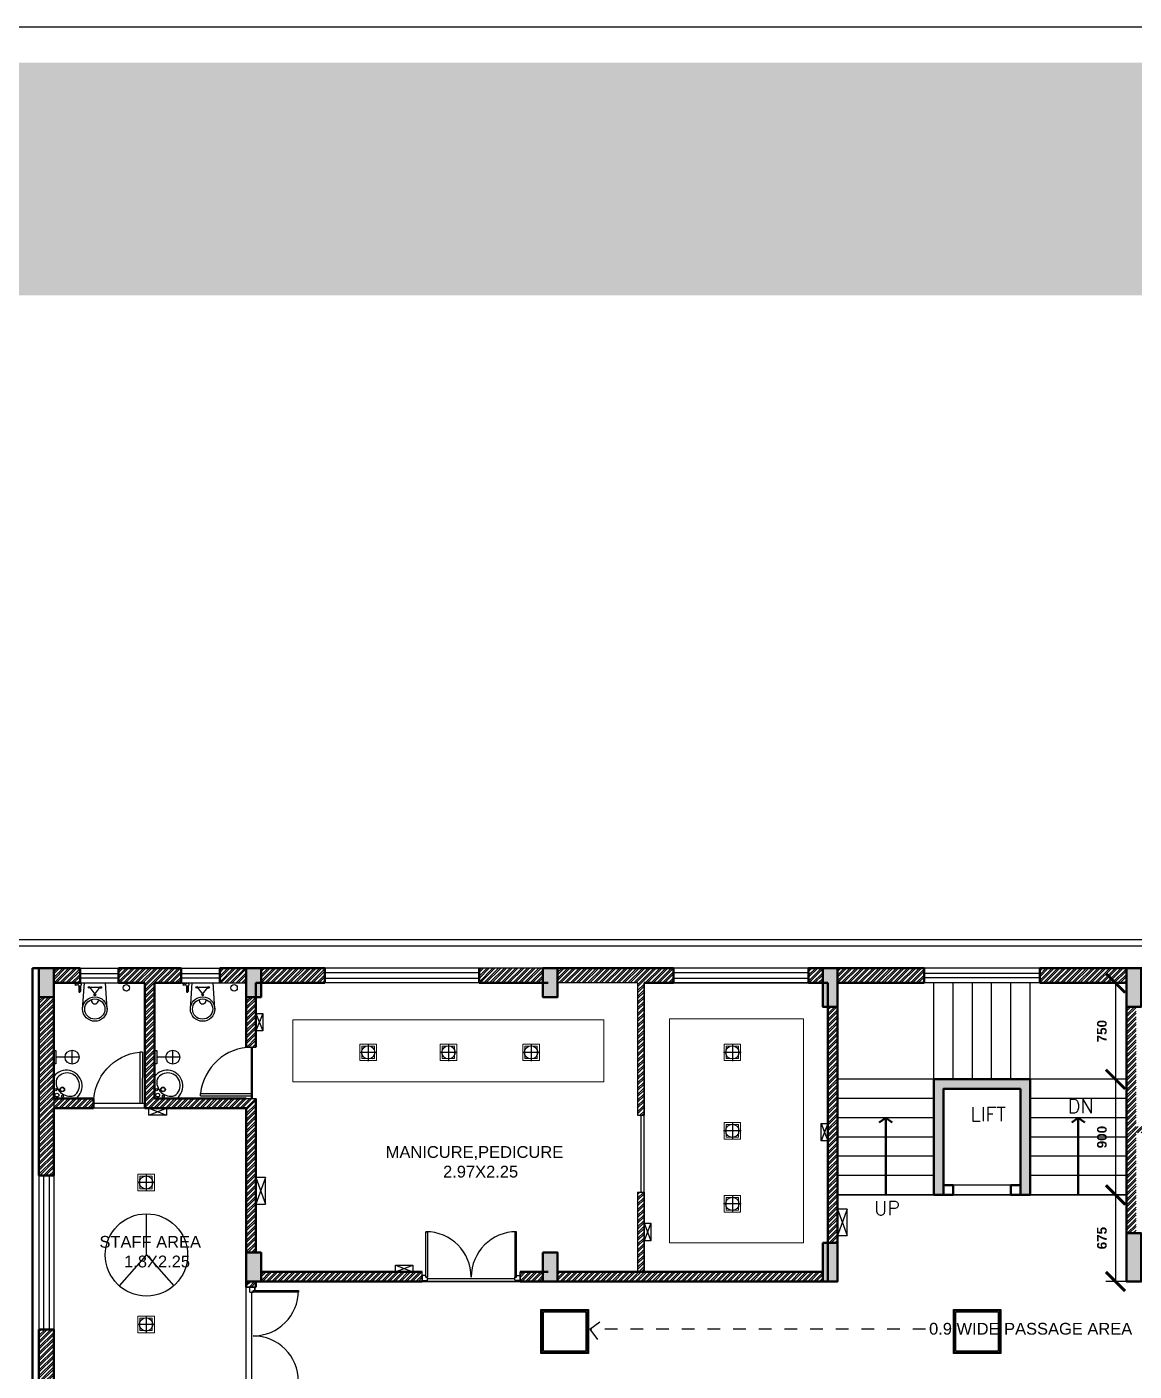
# Model space of a CAD drawing. Header units: millimetres. Extents: x 1521 to 3683, y 1649 to 3322.
# Drawn here: x 2066.53 to 2075.15, y 1666.75 to 1677.22 of the extents above; entities that cross this region are included whole.
import ezdxf
from ezdxf.enums import TextEntityAlignment as Align

# ---------------------------------------------------------------- set-up
doc = ezdxf.new("R2010")
doc.units = ezdxf.units.MM
doc.header["$LTSCALE"] = 0.1
doc.linetypes.add('DASHED2', pattern=[0.375, 0.25, -0.125])
doc.layers.get('DEFPOINTS').update_dxf_attribs({"lineweight": 25})
doc.layers.add('4', color=6, linetype='Continuous')
doc.layers.add('electrical', color=1, linetype='Continuous')
for name, color, linetype, lineweight in [('Ceiling', 5, 'Continuous', 13), ('COL', 1, 'Continuous', 50), ('plan wall', 7, 'Continuous', 25), ('WALL', 7, 'Continuous', 50), ('WIN', 8, 'Continuous', 25)]:
    doc.layers.add(name, color=color, linetype=linetype, lineweight=lineweight)
doc.styles.add('STYLE1', font='arialbd.ttf')
doc.styles.add('style3', font='simplex.shx')
doc.styles.add('WORKING', font='ARIALN.TTF')
doc.dimstyles.new('50', dxfattribs={"dimscale": 0.75, "dimtxt": 0.2, "dimasz": 0.2, "dimexe": 0.1, "dimexo": 0, "dimgap": 0.09, "dimtad": 2, "dimdec": 0, "dimlfac": 1000, "dimzin": 0, "dimdsep": 46, "dimtxsty": 'STYLE1', "dimblk": 'ARCHTICK', "dimcen": 0.09, "dimclrd": 4, "dimclre": 8, "dimclrt": 6, "dimadec": 0, "dimazin": 0, "dimtfac": 1, "dimtdec": 0, "dimtofl": 0, "dimtmove": 0, "dimatfit": 3, "dimldrblk": 'OPEN90', "dimfxl": 0.05, "dimtolj": 1, "dimtzin": 0, "dimarcsym": 0})
pattern_1 = [(45, (1452.668153, 934.511833), (-0.0224506403, 0.0224506403), []), (45, (1452.668153, 934.527708), (-0.0224506403, 0.0224506403), [])]
pattern_2 = [(45, (413.278364, 93.16107), (-0.0224506403, 0.0224506403), []), (45, (413.278364, 93.176945), (-0.0224506403, 0.0224506403), [])]

# ---------------------------------------------------------------- blocks, each defined once
blk = doc.blocks.new('A$C3F6A36EA')
h = blk.add_hatch(color=10)
h.set_gradient(color1=(22, 110, 12), color2=(129, 189, 10), tint=0.46)
h.paths.add_polyline_path([(-44.213, 20.41), (-3.313, 20.41), (-3.313, 22.222), (-44.213, 22.222)])
at = {"color": 0}
blk.add_lwpolyline([(-44.213, 22.5), (-3.313, 22.5), (-3.313, -5.276), (-44.213, -5.276)], close=True, dxfattribs=at)
blk = doc.blocks.new('_ArchTick')
at = {"color": 0, "linetype": 'ByBlock', "const_width": 0.15}
blk.add_lwpolyline([(-0.5, -0.5), (0.5, 0.5)], dxfattribs=at)
blk = doc.blocks.new('*D159')
at = {"color": 8, "lineweight": -2}
for p, q in [((2075.094, 1669.769), (2074.934, 1669.769)), ((2075.094, 1669.019), (2074.934, 1669.019))]:
    blk.add_line(p, q, dxfattribs=at)
at = {"color": 4, "lineweight": -2}
blk.add_line((2075.009, 1669.769), (2075.009, 1669.019), dxfattribs=at)
at = {"layer": 'DEFPOINTS', "color": 0}
for p in [(2075.094, 1669.769), (2075.009, 1669.019), (2075.094, 1669.019)]:
    blk.add_point(p, dxfattribs=at)
at = {"color": 4, "lineweight": -2, "xscale": 0.15, "yscale": 0.15, "zscale": 0.15}
for p, rotation in [((2075.009, 1669.769), 90), ((2075.009, 1669.019), 270)]:
    blk.add_blockref('_ArchTick', p, dxfattribs=dict(at, rotation=rotation))
at = {"color": 6, "insert": (2074.903, 1669.394), "char_height": 0.075, "attachment_point": 5, "rotation": 90, "style": 'STYLE1'}
blk.add_mtext('\\A1;750', dxfattribs=at)
blk = doc.blocks.new('_Open90')
at = {"color": 0, "linetype": 'ByBlock', "lineweight": -2}
for p, q in [((0, 0), (-1, 0)), ((-0.5, 0.5), (0, 0)), ((0, 0), (-0.5, -0.5))]:
    blk.add_line(p, q, dxfattribs=at)
blk = doc.blocks.new('*D160')
at = {"color": 8, "lineweight": -2}
for p, q in [((2075.094, 1669.019), (2074.934, 1669.019)), ((2075.094, 1668.119), (2074.934, 1668.119))]:
    blk.add_line(p, q, dxfattribs=at)
at = {"color": 4, "lineweight": -2}
blk.add_line((2075.009, 1669.019), (2075.009, 1668.119), dxfattribs=at)
at = {"layer": 'DEFPOINTS', "color": 0}
for p in [(2075.094, 1669.019), (2075.009, 1668.119), (2075.094, 1668.119)]:
    blk.add_point(p, dxfattribs=at)
at = {"color": 4, "lineweight": -2, "xscale": 0.15, "yscale": 0.15, "zscale": 0.15}
for p, rotation in [((2075.009, 1669.019), 90), ((2075.009, 1668.119), 270)]:
    blk.add_blockref('_ArchTick', p, dxfattribs=dict(at, rotation=rotation))
at = {"color": 6, "insert": (2074.903, 1668.569), "char_height": 0.075, "attachment_point": 5, "rotation": 90, "style": 'STYLE1'}
blk.add_mtext('\\A1;900', dxfattribs=at)
blk = doc.blocks.new('*D161')
at = {"color": 8, "lineweight": -2}
for p, q in [((2075.094, 1668.119), (2074.934, 1668.119)), ((2075.094, 1667.444), (2074.934, 1667.444))]:
    blk.add_line(p, q, dxfattribs=at)
at = {"color": 4, "lineweight": -2}
blk.add_line((2075.009, 1668.119), (2075.009, 1667.444), dxfattribs=at)
at = {"layer": 'DEFPOINTS', "color": 0}
for p in [(2075.094, 1668.119), (2075.009, 1667.444), (2075.094, 1667.444)]:
    blk.add_point(p, dxfattribs=at)
at = {"color": 4, "lineweight": -2, "xscale": 0.15, "yscale": 0.15, "zscale": 0.15}
for p, rotation in [((2075.009, 1668.119), 90), ((2075.009, 1667.444), 270)]:
    blk.add_blockref('_ArchTick', p, dxfattribs=dict(at, rotation=rotation))
at = {"color": 6, "insert": (2074.903, 1667.782), "char_height": 0.075, "attachment_point": 5, "rotation": 90, "style": 'STYLE1'}
blk.add_mtext('\\A1;675', dxfattribs=at)
blk = doc.blocks.new('d')
for p, q in [((0.05, 1), (0.05, 0)), ((0.05, 1), (0.1, 1)), ((0.1, 1), (0.1, 0)), ((0, 0), (0.1, 0))]:
    blk.add_line(p, q)
at = {"linetype": 'DASHED2', "ltscale": 500}
blk.add_arc((-0.005, 0), 1.005, 359.9965, 83.9779, dxfattribs=at)
blk = doc.blocks.new('wash')
for q in [(760.231, 550.54), (760.641, 550.129)]:
    blk.add_line((760.231, 550.129), q)
for centre, radius in [((760.268, 550.293), 0.0189), ((760.388, 550.297), 0.0432), ((760.388, 550.297), 0.035), ((760.29, 550.192), 0.035), ((760.393, 550.173), 0.0189)]:
    blk.add_circle(centre, radius)
for centre, radius, start, end in [((760.463, 550.361), 0.293, 307.396, 142.4088), ((760.477, 550.373), 0.231, 304.1309, 149.3966), ((760.533, 550.433), 0.261, 167.257, 286.2705), ((760.45, 550.362), 0.302, 223.527, 230.3225)]:
    blk.add_arc(centre, radius, start, end)

msp = doc.modelspace()

# ---------------------------------------------------------------- hatches: boundary and pattern name
h = msp.add_hatch()
h.set_pattern_fill('STEEL', color=256, scale=0.01, style=0)
h.set_pattern_definition(pattern_2)
h.paths.add_polyline_path([(2066.9435, 1669.8844), (2066.7385, 1669.8844), (2066.7385, 1669.7694), (2066.9435, 1669.7694)])
h = msp.add_hatch()
h.set_pattern_fill('STEEL', color=256, scale=0.01, style=0)
h.set_pattern_definition(pattern_2)
h.paths.add_polyline_path([(2067.731, 1669.8844), (2067.2435, 1669.8844), (2067.2435, 1669.7694), (2067.4485, 1669.7694), (2067.4485, 1668.8319), (2067.4485, 1668.7944), (2068.2385, 1668.7944), (2068.2385, 1667.6694), (2068.3135, 1667.6694), (2068.3135, 1668.8694), (2068.2385, 1668.8694), (2067.5235, 1668.8694), (2067.5235, 1669.7694), (2067.731, 1669.7694)])
h = msp.add_hatch()
h.set_pattern_fill('STEEL', color=256, scale=0.01, style=0)
h.set_pattern_definition(pattern_1)
h.paths.add_polyline_path([(2068.2385, 1669.8844), (2068.031, 1669.8844), (2068.031, 1669.7694), (2068.2385, 1669.7694)])
h.paths.add_polyline_path([(2068.3135, 1669.6594), (2068.2385, 1669.6594), (2068.2385, 1669.2689), (2068.2814, 1669.2689), (2068.2814, 1669.2689), (2068.2814, 1669.2689), (2068.3135, 1669.2689)])
h.paths.add_polyline_path([(2068.851, 1669.8844), (2068.3535, 1669.8844), (2068.3535, 1669.7694), (2068.851, 1669.7694)])
h.paths.add_polyline_path([(2070.5485, 1669.8844), (2070.051, 1669.8844), (2070.051, 1669.7694), (2070.5485, 1669.7694)])
h = msp.add_hatch()
h.set_pattern_fill('STEEL', color=256, scale=0.01, style=0)
h.set_pattern_definition(pattern_1)
h.paths.add_polyline_path([(2071.5669, 1669.8844), (2070.6635, 1669.8844), (2070.6635, 1669.7694), (2071.2866, 1669.7694), (2071.2866, 1668.7403), (2071.3366, 1668.7403), (2071.3366, 1669.7694), (2071.5669, 1669.7694)])
h = msp.add_hatch()
h.set_pattern_fill('STEEL', color=256, scale=0.01, style=0)
h.set_pattern_definition(pattern_1)
h.paths.add_polyline_path([(2072.7285, 1669.8844), (2072.6185, 1669.8844), (2072.6185, 1669.7694), (2072.7285, 1669.7694)])
h = msp.add_hatch()
h.set_pattern_fill('STEEL', color=256, scale=0.01, style=0)
h.set_pattern_definition(pattern_1)
h.paths.add_polyline_path([(2073.5185, 1669.8844), (2073.431, 1669.8844), (2072.8435, 1669.8844), (2072.8435, 1669.7694), (2073.5185, 1669.7694)])
h.paths.add_polyline_path([(2075.0935, 1669.8844), (2074.4185, 1669.8844), (2074.4185, 1669.7694), (2075.0935, 1669.7694)])
h.paths.add_polyline_path([(2075.4335, 1669.8844), (2075.2085, 1669.8844), (2075.2085, 1669.7694), (2075.3452, 1669.7694), (2075.3452, 1669.7694), (2075.4335, 1669.7694)])
h.paths.add_polyline_path([(2076.0685, 1669.8844), (2075.7335, 1669.8844), (2075.7335, 1669.7694), (2076.0685, 1669.7694)])
h.paths.add_polyline_path([(2076.0335, 1669.7694), (2075.9585, 1669.7694), (2075.9585, 1669.0771), (2076.0335, 1669.0771)])
h.paths.add_polyline_path([(2075.1685, 1669.5844), (2075.0935, 1669.5844), (2075.0935, 1668.8694), (2075.0935, 1667.8194), (2075.1685, 1667.8194)])
h.paths.add_polyline_path([(2075.559, 1668.6356), (2075.559, 1668.6356), (2075.559, 1668.6358), (2075.559, 1668.6521), (2075.1685, 1668.6521), (2075.1685, 1668.6022), (2075.2085, 1668.6022), (2075.559, 1668.6022), (2075.559, 1668.6356)])
h.paths.add_polyline_path([(2076.0335, 1668.6522), (2075.9585, 1668.6522), (2075.9585, 1667.5194), (2076.0335, 1667.5194)])
h.paths.add_polyline_path([(2076.1013, 1667.5194), (2075.2085, 1667.5194), (2075.2085, 1667.4444), (2076.1013, 1667.4444)])
h.paths.add_polyline_path([(2076.7579, 1668.2039), (2076.0335, 1668.2039), (2076.0335, 1668.1356), (2076.7579, 1668.1356)])
h.paths.add_polyline_path([(2078.3231, 1667.5194), (2078.3231, 1667.4444), (2078.8585, 1667.4444), (2078.8585, 1667.5194)])
h.paths.add_polyline_path([(2077.027, 1667.4444), (2077.027, 1667.5194), (2076.5986, 1667.5194), (2076.5986, 1667.4444)])
h = msp.add_hatch()
h.set_pattern_fill('STEEL', color=256, scale=0.01, style=0)
h.set_pattern_definition(pattern_1)
h.paths.add_polyline_path([(2066.7385, 1668.7944), (2067.0479, 1668.7944), (2067.0479, 1668.8694), (2066.7385, 1668.8694)])
h.paths.add_polyline_path([(2066.6235, 1669.6594), (2066.7385, 1669.6594), (2066.7385, 1668.2694), (2066.6235, 1668.2694)])
h = msp.add_hatch()
h.set_pattern_fill('STEEL', color=256, scale=0.01, style=0)
h.set_pattern_definition(pattern_1)
h.paths.add_polyline_path([(2072.7285, 1667.5194), (2070.6635, 1667.5194), (2070.6635, 1667.4444), (2072.7285, 1667.4444)])
h.paths.add_polyline_path([(2071.3366, 1668.1403), (2071.2866, 1668.1403), (2071.2866, 1667.5194), (2071.3366, 1667.5194)])
h.paths.add_polyline_path([(2072.8435, 1669.5844), (2072.7685, 1669.5844), (2072.7685, 1667.7444), (2072.8435, 1667.7444), (2072.8435, 1668.1194)])
h = msp.add_hatch()
h.set_pattern_fill('STEEL', color=256, scale=0.01, style=0)
h.set_pattern_definition(pattern_1)
h.paths.add_polyline_path([(2066.7385, 1667.0694), (2066.6235, 1667.0694), (2066.6235, 1666.6544), (2066.7385, 1666.6544)])
h.paths.add_polyline_path([(2068.2385, 1666.5444), (2067.9476, 1666.5444, -0.0001353), (2067.9473, 1666.5425, -0.0006208), (2067.9472, 1666.5428, -0.0144389), (2067.9428, 1666.5444), (2066.7385, 1666.5444), (2066.7385, 1666.4294), (2068.2385, 1666.4294)])
h.paths.add_polyline_path([(2070.3885, 1666.5444), (2068.5135, 1666.5444), (2068.5135, 1666.4294), (2070.3885, 1666.4294)])
h.paths.add_polyline_path([(2068.3135, 1666.6395), (2068.276, 1666.6395), (2068.2638, 1666.6395), (2068.2385, 1666.6395), (2068.2385, 1666.5444), (2068.3135, 1666.5444)])
h.paths.add_polyline_path([(2068.276, 1667.4444), (2068.2385, 1667.4444), (2068.2385, 1667.4012), (2068.276, 1667.4012)])
h.paths.add_polyline_path([(2068.3135, 1667.4444), (2068.276, 1667.4444), (2068.276, 1667.4012), (2068.3135, 1667.4012)])
h.paths.add_polyline_path([(2070.5485, 1667.5194), (2070.3712, 1667.5194), (2070.3712, 1667.4444), (2070.5485, 1667.4444)])
h = msp.add_hatch()
h.set_pattern_fill('STEEL', color=256, scale=0.01, style=0)
h.set_pattern_definition(pattern_1)
h.paths.add_polyline_path([(2069.6094, 1667.5194), (2068.3535, 1667.5194), (2068.3535, 1667.4444), (2069.6094, 1667.4444)])
at = {"layer": 'COL'}
h = msp.add_hatch(color=256, dxfattribs=at)
h.paths.add_polyline_path([(2077.5835, 1662.0294), (2077.5835, 1661.7794), (2077.4685, 1661.7794), (2077.4685, 1662.0294)])
h.paths.add_polyline_path([(2072.4685, 1664.3869), (2072.4685, 1664.1369), (2072.3535, 1664.1369), (2072.3535, 1664.3869)])
h.paths.add_polyline_path([(2072.3535, 1661.4294), (2072.6035, 1661.4294), (2072.6035, 1661.3144), (2072.3535, 1661.3144)])
h.paths.add_polyline_path([(2074.7185, 1661.4294), (2074.9685, 1661.4294), (2074.9685, 1661.3144), (2074.7185, 1661.3144)])
h.paths.add_polyline_path([(2077.5835, 1666.5444), (2077.5835, 1666.2944), (2077.4685, 1666.2944), (2077.4685, 1666.5444)])
h.paths.add_polyline_path([(2072.7285, 1666.5444), (2072.9785, 1666.5444), (2072.9785, 1666.4294), (2072.7285, 1666.4294)])
h.paths.add_polyline_path([(2074.9585, 1666.5444), (2075.2085, 1666.5444), (2075.2085, 1666.4294), (2074.9585, 1666.4294)])
h.paths.add_polyline_path([(2077.5835, 1664.3869), (2077.5835, 1664.1369), (2077.4685, 1664.1369), (2077.4685, 1664.3869)])
h.paths.add_polyline_path([(2078.8585, 1661.8944), (2079.1585, 1661.8944), (2079.1585, 1661.7794), (2078.8585, 1661.7794)])
h.paths.add_polyline_path([(2078.9735, 1667.7444), (2078.9735, 1667.4444), (2078.8585, 1667.4444), (2078.8585, 1667.7444)])
h.paths.add_polyline_path([(2080.9985, 1669.8844), (2081.2985, 1669.8844), (2081.2985, 1669.7694), (2080.9985, 1669.7694)])
h.paths.add_polyline_path([(2078.8585, 1669.8844), (2079.1585, 1669.8844), (2079.1585, 1669.7694), (2078.8585, 1669.7694)])
h.paths.add_polyline_path([(2080.9235, 1661.8944), (2081.2985, 1661.8944), (2081.2985, 1661.7794), (2080.9235, 1661.7794)])
h.paths.add_polyline_path([(2081.2985, 1659.5094), (2081.2985, 1659.3944), (2080.9235, 1659.3944), (2080.9235, 1659.5094)])
h.paths.add_polyline_path([(2081.2985, 1664.3194), (2081.2985, 1664.2044), (2080.9235, 1664.2044), (2080.9235, 1664.3194)])
h.paths.add_polyline_path([(2075.0935, 1667.8194), (2075.2085, 1667.8194), (2075.2085, 1667.4444), (2075.0935, 1667.4444)])
edge = h.paths.add_edge_path()
edge.add_line((2081.2985, 1666.4294), (2080.9235, 1666.4294))
edge.add_line((2080.9235, 1666.4294), (2080.9235, 1666.5444))
edge.add_line((2080.9235, 1666.5444), (2081.2985, 1666.5444))
h.paths.add_polyline_path([(2079.1585, 1666.5444), (2079.1585, 1666.4294), (2078.8585, 1666.4294), (2078.8585, 1666.5444)])
h.paths.add_polyline_path([(2076.3685, 1669.8844), (2076.3685, 1669.7694), (2076.0685, 1669.7694), (2076.0685, 1669.8844)])
h.paths.add_polyline_path([(2075.0935, 1669.8844), (2075.2085, 1669.8844), (2075.2085, 1669.5844), (2075.0935, 1669.5844)])
h.paths.add_polyline_path([(2072.7285, 1669.8844), (2072.8435, 1669.8844), (2072.8435, 1669.5844), (2072.7285, 1669.5844)])
h.paths.add_polyline_path([(2077.5835, 1655.2794), (2077.4685, 1655.2794), (2077.4685, 1655.5044), (2077.5835, 1655.5044)])
h.paths.add_polyline_path([(2081.0235, 1657.8194), (2081.2985, 1657.8194), (2081.2985, 1657.7044), (2081.0235, 1657.7044)])
h.paths.add_polyline_path([(2068.2385, 1667.6694), (2068.3535, 1667.6694), (2068.3535, 1667.4444), (2068.2385, 1667.4444)])
h.paths.add_polyline_path([(2081.0735, 1655.2794), (2081.0735, 1655.3944), (2081.2985, 1655.3944), (2081.2985, 1655.2794)])
h.paths.add_polyline_path([(2070.5485, 1667.6694), (2070.6635, 1667.6694), (2070.6635, 1667.4444), (2070.5485, 1667.4444)])
h.paths.add_polyline_path([(2070.5485, 1669.8844), (2070.6635, 1669.8844), (2070.6635, 1669.6594), (2070.5485, 1669.6594)])
h.paths.add_polyline_path([(2068.2385, 1669.8844), (2068.3535, 1669.8844), (2068.3535, 1669.6594), (2068.2385, 1669.6594)])
h.paths.add_polyline_path([(2078.9735, 1655.2794), (2078.8585, 1655.2794), (2078.8585, 1655.5044), (2078.9735, 1655.5044)])
h.paths.add_polyline_path([(2079.0835, 1657.8194), (2079.0835, 1657.7044), (2078.8585, 1657.7044), (2078.8585, 1657.8194)])
h.paths.add_polyline_path([(2068.4635, 1666.5444), (2068.4635, 1666.4294), (2068.2385, 1666.4294), (2068.2385, 1666.5444)])
h.paths.add_polyline_path([(2066.6235, 1666.6544), (2066.7385, 1666.6544), (2066.7385, 1666.4294), (2066.6235, 1666.4294)])
h.paths.add_polyline_path([(2066.6235, 1669.8844), (2066.7385, 1669.8844), (2066.7385, 1669.6594), (2066.6235, 1669.6594)])
h.paths.add_polyline_path([(2070.6635, 1666.5444), (2070.6635, 1666.4294), (2070.4385, 1666.4294), (2070.4385, 1666.5444)])
h.paths.add_polyline_path([(2074.2685, 1668.1194), (2074.2685, 1668.9444), (2073.6685, 1668.9444), (2073.6685, 1668.1194), (2073.5935, 1668.1194), (2073.5935, 1669.0194), (2074.3435, 1669.0194), (2074.3435, 1668.1194)])
h.paths.add_polyline_path([(2078.8585, 1664.3194), (2079.1585, 1664.3194), (2079.1585, 1664.2044), (2078.8585, 1664.2044)])
h.paths.add_polyline_path([(2079.1585, 1659.5094), (2079.1585, 1659.3944), (2078.8585, 1659.3944), (2078.8585, 1659.5094)])
h.paths.add_polyline_path([(2077.5835, 1657.6994), (2077.4685, 1657.6994), (2077.4685, 1657.9244), (2077.5835, 1657.9244)])
h.paths.add_polyline_path([(2077.5835, 1659.5769), (2077.5835, 1659.3269), (2077.4685, 1659.3269), (2077.4685, 1659.5769)])
h.paths.add_polyline_path([(2072.7285, 1667.7444), (2072.8435, 1667.7444), (2072.8435, 1667.4444), (2072.7285, 1667.4444)])

# ---------------------------------------------------------------- linework, layer by layer
for p, q in [((2070.5485, 1669.8844), (2070.051, 1669.8844)), ((2067.731, 1669.7694), (2068.2385, 1669.7694)), ((2071.2866, 1669.7694), (2070.6635, 1669.7694)), ((2071.2866, 1669.7694), (2071.2866, 1668.7403)), ((2071.3366, 1669.7694), (2071.3366, 1668.7403)), ((2068.2385, 1669.2689), (2068.3135, 1669.2689)), ((2067.4086, 1668.8319), (2067.049, 1668.8319)), ((2068.2385, 1668.8694), (2068.3135, 1668.8694)), ((2071.2866, 1668.7403), (2071.3366, 1668.7403)), ((2071.3116, 1668.7403), (2071.3116, 1668.1403)), ((2071.2866, 1668.1403), (2071.2866, 1667.5194)), ((2071.2866, 1668.1403), (2071.3366, 1668.1403)), ((2071.3366, 1668.1403), (2071.3366, 1667.5194)), ((2069.6094, 1667.4444), (2069.6094, 1667.5194)), ((2069.6366, 1667.4785), (2069.6366, 1667.4921)), ((2069.6366, 1667.4785), (2069.6502, 1667.4785)), ((2069.6502, 1667.4687), (2070.3304, 1667.4687)), ((2070.344, 1667.4785), (2070.3304, 1667.4785)), ((2070.344, 1667.4785), (2070.344, 1667.4921)), ((2070.3712, 1667.4444), (2070.3712, 1667.5194)), ((2068.3135, 1667.4012), (2068.2385, 1667.4012)), ((2068.2385, 1667.4012), (2068.3135, 1667.4012)), ((2068.2385, 1667.4012), (2068.3135, 1667.4012)), ((2068.3135, 1667.4012), (2068.2385, 1667.4012)), ((2068.291, 1667.374), (2068.291, 1667.3604)), ((2068.291, 1667.374), (2068.3046, 1667.374))]:
    msp.add_line(p, q)
at = {"lineweight": 25}
for p, q in [((2067.007, 1669.7374), (2067.007, 1669.7329)), ((2067.8463, 1669.7374), (2067.8463, 1669.7329))]:
    msp.add_line(p, q, dxfattribs=at)
at = {"linetype": 'DASHED2'}
for p, q in [((2070.9149, 1667.0718), (2070.9933, 1667.1303)), ((2073.5297, 1667.0718), (2070.9149, 1667.0718)), ((2070.9149, 1667.0718), (2070.9737, 1666.9935))]:
    msp.add_line(p, q, dxfattribs=at)
for points in [[(2067.4485, 1669.7694), (2067.4485, 1668.8319), (2067.0479, 1668.8319), (2067.0479, 1668.8694), (2066.7385, 1668.8694), (2066.7385, 1669.7694), (2067.4485, 1669.7694)], [(2071.3366, 1669.7694), (2072.7285, 1669.7694), (2072.7285, 1669.5844), (2072.7685, 1669.5844), (2072.7685, 1667.7444), (2072.7285, 1667.7444), (2072.7285, 1667.5194), (2071.3366, 1667.5194), (2071.3366, 1669.7694)], [(2078.8585, 1657.6581), (2078.8585, 1667.4444), (2075.0935, 1667.4444), (2075.0935, 1668.1194), (2072.8435, 1668.1194), (2072.8435, 1667.4444), (2068.3135, 1667.4444), (2068.3135, 1667.4012), (2068.3046, 1667.4012)], [(2068.3135, 1667.4444), (2072.8435, 1667.4444), (2072.8435, 1668.1194), (2075.0935, 1668.1194), (2075.0935, 1667.4444), (2076.1013, 1667.4444)], [(2072.8435, 1667.4444), (2072.8435, 1668.1194)], [(2068.3135, 1667.4444), (2068.3135, 1667.4012), (2068.3046, 1667.4012), (2068.3046, 1667.3604), (2068.2801, 1667.3604), (2068.2801, 1666.6803)], [(2069.6366, 1667.4921), (2069.6094, 1667.4921), (2069.6094, 1667.4513), (2069.6448, 1667.4513)], [(2069.6502, 1667.4567), (2069.6502, 1667.4785)], [(2070.3304, 1667.4567), (2070.3304, 1667.4785)], [(2070.344, 1667.4921), (2070.3712, 1667.4921), (2070.3712, 1667.4513), (2070.3358, 1667.4513)], [(2068.3046, 1667.374), (2068.3046, 1667.4012), (2068.2638, 1667.4012), (2068.2638, 1667.3658)], [(2068.2692, 1667.3604), (2068.291, 1667.3604)]]:
    msp.add_lwpolyline(points)
for points in [[(2066.6235, 1669.6594), (2066.7385, 1669.6594), (2066.7385, 1668.2694), (2066.6235, 1668.2694)], [(2066.7385, 1668.7944), (2067.0479, 1668.7944), (2067.0479, 1668.8694), (2066.7385, 1668.8694)], [(2066.7385, 1666.5444), (2068.2385, 1666.5444), (2068.2385, 1668.7944), (2066.7385, 1668.7944)], [(2069.6502, 1667.4785), (2069.6366, 1667.4785), (2069.6366, 1667.8321), (2069.6502, 1667.8321)], [(2070.3304, 1667.4785), (2070.344, 1667.4785), (2070.344, 1667.8321), (2070.3304, 1667.8321)], [(2068.291, 1667.3604), (2068.291, 1667.374), (2068.6446, 1667.374), (2068.6446, 1667.3604)]]:
    msp.add_lwpolyline(points, close=True)
at = {"color": 10}
for points in [[(2070.5336, 1667.2273), (2070.9025, 1667.2273), (2070.9025, 1666.8823), (2070.5336, 1666.8823)], [(2070.5436, 1667.2173), (2070.8925, 1667.2173), (2070.8925, 1666.8923), (2070.5436, 1666.8923)], [(2073.7456, 1667.2273), (2074.1146, 1667.2273), (2074.1146, 1666.8823), (2073.7456, 1666.8823)], [(2073.7556, 1667.2173), (2074.1046, 1667.2173), (2074.1046, 1666.8923), (2073.7556, 1666.8923)], [(2070.5536, 1667.2073), (2070.8825, 1667.2073), (2070.8825, 1666.9023), (2070.5536, 1666.9023)], [(2073.7656, 1667.2073), (2074.0946, 1667.2073), (2074.0946, 1666.9023), (2073.7656, 1666.9023)]]:
    msp.add_lwpolyline(points, close=True, dxfattribs=at)
for centre, radius, start, end in [((2069.6366, 1667.4785), 0.3537, 0, 90), ((2070.344, 1667.4785), 0.3537, 90, 180), ((2069.6448, 1667.4567), 0.00544, 270, 0), ((2070.3358, 1667.4567), 0.00544, 180, 270), ((2068.2692, 1667.3658), 0.00544, 180, 270), ((2068.291, 1667.374), 0.3537, 270, 0), ((2068.291, 1666.6667), 0.3537, 0, 90)]:
    msp.add_arc(centre, radius, start, end)
at = {"layer": 'Ceiling'}
for p, q in [((2069.1234, 1669.2935), (2069.2523, 1669.2935)), ((2069.1234, 1669.2935), (2069.1234, 1669.1645)), ((2069.1393, 1669.2774), (2069.2361, 1669.2774)), ((2069.1393, 1669.1806), (2069.1393, 1669.2774)), ((2069.2361, 1669.1806), (2069.2361, 1669.2774)), ((2069.2523, 1669.2935), (2069.2523, 1669.1645)), ((2069.7484, 1669.2935), (2069.8774, 1669.2935)), ((2069.7484, 1669.2935), (2069.7484, 1669.1645)), ((2069.7644, 1669.2774), (2069.8611, 1669.2774)), ((2069.7644, 1669.1806), (2069.7644, 1669.2774)), ((2069.8611, 1669.1806), (2069.8611, 1669.2774)), ((2069.8774, 1669.2935), (2069.8774, 1669.1645)), ((2070.392, 1669.2935), (2070.521, 1669.2935)), ((2070.392, 1669.2935), (2070.392, 1669.1645)), ((2070.408, 1669.2774), (2070.5047, 1669.2774)), ((2070.408, 1669.1806), (2070.408, 1669.2774)), ((2070.5047, 1669.1806), (2070.5047, 1669.2774)), ((2070.521, 1669.2935), (2070.521, 1669.1645)), ((2071.9596, 1669.2935), (2072.0886, 1669.2935)), ((2071.9596, 1669.2935), (2071.9596, 1669.1645)), ((2071.9756, 1669.2774), (2072.0723, 1669.2774)), ((2071.9756, 1669.1806), (2071.9756, 1669.2774)), ((2072.0723, 1669.1806), (2072.0723, 1669.2774)), ((2072.0886, 1669.2935), (2072.0886, 1669.1645)), ((2069.1234, 1669.1645), (2069.2523, 1669.1645)), ((2069.1393, 1669.1806), (2069.2361, 1669.1806)), ((2069.7484, 1669.1645), (2069.8774, 1669.1645)), ((2069.7644, 1669.1806), (2069.8611, 1669.1806)), ((2070.392, 1669.1645), (2070.521, 1669.1645)), ((2070.408, 1669.1806), (2070.5047, 1669.1806)), ((2071.9596, 1669.1645), (2072.0886, 1669.1645)), ((2071.9756, 1669.1806), (2072.0723, 1669.1806)), ((2071.9596, 1668.6824), (2072.0886, 1668.6824)), ((2071.9596, 1668.6824), (2071.9596, 1668.5534)), ((2072.0886, 1668.6824), (2072.0886, 1668.5534)), ((2071.9756, 1668.6662), (2072.0723, 1668.6662)), ((2071.9756, 1668.5695), (2071.9756, 1668.6662)), ((2072.0723, 1668.5695), (2072.0723, 1668.6662)), ((2071.9596, 1668.5534), (2072.0886, 1668.5534)), ((2071.9756, 1668.5695), (2072.0723, 1668.5695)), ((2067.3931, 1668.2798), (2067.5221, 1668.2798)), ((2067.3931, 1668.2798), (2067.3931, 1668.1508)), ((2067.4091, 1668.2637), (2067.5058, 1668.2637)), ((2067.4091, 1668.167), (2067.4091, 1668.2637)), ((2067.5058, 1668.167), (2067.5058, 1668.2637)), ((2067.5221, 1668.2798), (2067.5221, 1668.1508)), ((2067.4091, 1668.167), (2067.5058, 1668.167)), ((2067.3931, 1668.1508), (2067.5221, 1668.1508)), ((2071.9596, 1668.1136), (2072.0886, 1668.1136)), ((2071.9596, 1668.1136), (2071.9596, 1667.9846)), ((2071.9756, 1668.0974), (2072.0723, 1668.0974)), ((2071.9756, 1668.0007), (2071.9756, 1668.0974)), ((2072.0723, 1668.0007), (2072.0723, 1668.0974)), ((2072.0886, 1668.1136), (2072.0886, 1667.9846)), ((2071.9596, 1667.9846), (2072.0886, 1667.9846)), ((2071.9756, 1668.0007), (2072.0723, 1668.0007)), ((2067.3931, 1667.1745), (2067.5221, 1667.1745)), ((2067.3931, 1667.1745), (2067.3931, 1667.0455)), ((2067.4091, 1667.1583), (2067.5058, 1667.1583)), ((2067.4091, 1667.0616), (2067.4091, 1667.1583)), ((2067.5058, 1667.0616), (2067.5058, 1667.1583)), ((2067.5221, 1667.1745), (2067.5221, 1667.0455)), ((2067.3931, 1667.0455), (2067.5221, 1667.0455)), ((2067.4091, 1667.0616), (2067.5058, 1667.0616))]:
    msp.add_line(p, q, dxfattribs=at)
for points in [[(2068.6018, 1669.4817), (2071.0239, 1669.4817), (2071.0239, 1668.9998), (2068.6018, 1668.9998)], [(2071.5354, 1669.4914), (2072.5775, 1669.4914), (2072.5775, 1667.7444), (2071.5354, 1667.7444)]]:
    msp.add_lwpolyline(points, close=True, dxfattribs=at)
at = {"layer": 'COL'}
for points in [[(2066.6235, 1669.8844), (2066.7385, 1669.8844), (2066.7385, 1669.6594), (2066.6235, 1669.6594)], [(2068.2385, 1669.8844), (2068.3535, 1669.8844), (2068.3535, 1669.6594), (2068.2385, 1669.6594)], [(2070.5485, 1669.8844), (2070.6635, 1669.8844), (2070.6635, 1669.6594), (2070.5485, 1669.6594)], [(2072.7285, 1669.8844), (2072.8435, 1669.8844), (2072.8435, 1669.5844), (2072.7285, 1669.5844)], [(2075.0935, 1669.8844), (2075.2085, 1669.8844), (2075.2085, 1669.5844), (2075.0935, 1669.5844)], [(2074.2685, 1668.1194), (2074.2685, 1668.9444), (2073.6685, 1668.9444), (2073.6685, 1668.1194), (2073.5935, 1668.1194), (2073.5935, 1669.0194), (2074.3435, 1669.0194), (2074.3435, 1668.1194)], [(2072.7285, 1667.7444), (2072.8435, 1667.7444), (2072.8435, 1667.4444), (2072.7285, 1667.4444)], [(2075.0935, 1667.8194), (2075.2085, 1667.8194), (2075.2085, 1667.4444), (2075.0935, 1667.4444)], [(2068.2385, 1667.6694), (2068.3535, 1667.6694), (2068.3535, 1667.4444), (2068.2385, 1667.4444)], [(2070.5485, 1667.6694), (2070.6635, 1667.6694), (2070.6635, 1667.4444), (2070.5485, 1667.4444)]]:
    msp.add_lwpolyline(points, close=True, dxfattribs=at)
at = {"layer": 'electrical', "color": 3}
for p, q in [((2068.3135, 1669.396), (2068.3135, 1669.5323)), ((2068.3135, 1669.5323), (2068.3668, 1669.5323)), ((2068.3668, 1669.5323), (2068.3135, 1669.396)), ((2068.3135, 1669.5323), (2068.3668, 1669.396)), ((2068.3668, 1669.5323), (2068.3668, 1669.396)), ((2068.3668, 1669.396), (2068.3135, 1669.396)), ((2067.4796, 1668.7411), (2067.4796, 1668.7944)), ((2067.4796, 1668.7944), (2067.6159, 1668.7944)), ((2067.4796, 1668.7944), (2067.6159, 1668.7411)), ((2067.4796, 1668.7411), (2067.6159, 1668.7944)), ((2067.6159, 1668.7944), (2067.6159, 1668.7411)), ((2067.6159, 1668.7411), (2067.4796, 1668.7411)), ((2072.7153, 1668.5387), (2072.7153, 1668.675)), ((2072.7153, 1668.675), (2072.7685, 1668.675)), ((2072.7685, 1668.675), (2072.7153, 1668.5387)), ((2072.7153, 1668.675), (2072.7685, 1668.5387)), ((2072.7685, 1668.675), (2072.7685, 1668.5387)), ((2072.7685, 1668.5387), (2072.7153, 1668.5387)), ((2068.3135, 1668.2535), (2068.3885, 1668.0475)), ((2068.3885, 1668.2535), (2068.3135, 1668.0475)), ((2072.8435, 1668.0077), (2072.9185, 1667.8017)), ((2072.9185, 1668.0077), (2072.8435, 1667.8017)), ((2071.3366, 1667.7617), (2071.3366, 1667.898)), ((2071.3366, 1667.898), (2071.3899, 1667.898)), ((2071.3899, 1667.898), (2071.3366, 1667.7617)), ((2071.3366, 1667.898), (2071.3899, 1667.7617)), ((2071.3899, 1667.898), (2071.3899, 1667.7617)), ((2071.3899, 1667.7617), (2071.3366, 1667.7617)), ((2069.3993, 1667.5194), (2069.3993, 1667.5726)), ((2069.3993, 1667.5726), (2069.5357, 1667.5726)), ((2069.3993, 1667.5726), (2069.5357, 1667.5194)), ((2069.3993, 1667.5194), (2069.5357, 1667.5726)), ((2069.5357, 1667.5726), (2069.5357, 1667.5194)), ((2069.5357, 1667.5194), (2069.3993, 1667.5194))]:
    msp.add_line(p, q, dxfattribs=at)
at = {"layer": 'electrical', "ltscale": 0.0025}
for p, q in [((2066.8813, 1669.1376), (2066.8813, 1669.2464)), ((2067.6663, 1669.1376), (2067.6663, 1669.2464)), ((2069.2555, 1669.229), (2069.1202, 1669.229)), ((2069.1879, 1669.2967), (2069.1879, 1669.1614)), ((2069.1879, 1669.229), (2069.1879, 1669.229)), ((2069.8805, 1669.229), (2069.7452, 1669.229)), ((2069.8129, 1669.2967), (2069.8129, 1669.1614)), ((2069.8129, 1669.229), (2069.8129, 1669.229)), ((2070.5242, 1669.229), (2070.3889, 1669.229)), ((2070.4565, 1669.2967), (2070.4565, 1669.1614)), ((2070.4565, 1669.229), (2070.4565, 1669.229)), ((2072.0918, 1669.229), (2071.9565, 1669.229)), ((2072.0241, 1669.2967), (2072.0241, 1669.1614)), ((2072.0241, 1669.229), (2072.0241, 1669.229)), ((2066.9357, 1669.192), (2066.7556, 1669.192)), ((2067.7207, 1669.192), (2067.5406, 1669.192)), ((2072.0241, 1668.6855), (2072.0241, 1668.5502)), ((2072.0918, 1668.6179), (2071.9565, 1668.6179)), ((2072.0241, 1668.6179), (2072.0241, 1668.6179)), ((2067.4576, 1668.283), (2067.4576, 1668.1477)), ((2067.5253, 1668.2153), (2067.39, 1668.2153)), ((2067.4576, 1668.2153), (2067.4576, 1668.2153)), ((2072.0918, 1668.0491), (2071.9565, 1668.0491)), ((2072.0241, 1668.1167), (2072.0241, 1667.9814)), ((2072.0241, 1668.0491), (2072.0241, 1668.0491)), ((2067.5253, 1667.11), (2067.39, 1667.11)), ((2067.4576, 1667.1776), (2067.4576, 1667.0423)), ((2067.4576, 1667.11), (2067.4576, 1667.11))]:
    msp.add_line(p, q, dxfattribs=at)
at = {"layer": 'electrical'}
for q in [(2067.4608, 1667.9714), (2067.2481, 1667.4109), (2067.6736, 1667.4109)]:
    msp.add_line((2067.4608, 1667.6508), q, dxfattribs=at)
at = {"layer": 'electrical', "ltscale": 0.0025}
for points in [[(2066.7556, 1669.1409), (2066.7385, 1669.1409), (2066.7385, 1669.243), (2066.7556, 1669.243)], [(2067.5406, 1669.1409), (2067.5235, 1669.1409), (2067.5235, 1669.243), (2067.5406, 1669.243)]]:
    msp.add_lwpolyline(points, close=True, dxfattribs=at)
at = {"layer": 'electrical', "color": 3}
for points in [[(2068.3885, 1668.0475), (2068.3885, 1668.2535), (2068.3135, 1668.2535), (2068.3135, 1668.0475)], [(2072.9185, 1667.8017), (2072.9185, 1668.0077), (2072.8435, 1668.0077), (2072.8435, 1667.8017)]]:
    msp.add_lwpolyline(points, close=True, dxfattribs=at)
at = {"layer": 'electrical', "ltscale": 0.0025}
for centre, radius in [((2066.8813, 1669.192), 0.0544), ((2067.6663, 1669.192), 0.0544), ((2069.1879, 1669.229), 0.0515), ((2069.8129, 1669.229), 0.0515), ((2070.4565, 1669.229), 0.0515), ((2072.0241, 1669.229), 0.0515), ((2072.0241, 1668.6179), 0.0515), ((2067.4576, 1668.2153), 0.0515), ((2072.0241, 1668.0491), 0.0515), ((2067.4576, 1667.11), 0.0515)]:
    msp.add_circle(centre, radius, dxfattribs=at)
at = {"layer": 'electrical'}
msp.add_circle((2067.4608, 1667.6508), 0.3206, dxfattribs=at)
at = {"layer": 'plan wall'}
for p, q in [((2066.9168, 1669.7493), (2066.8962, 1669.7694)), ((2066.9212, 1669.7694), (2066.9038, 1669.7494)), ((2066.9334, 1669.746), (2066.9333, 1669.703)), ((2066.9396, 1669.7444), (2066.9395, 1669.6979)), ((2066.9459, 1669.746), (2066.9458, 1669.703)), ((2066.9636, 1669.5664), (2066.9774, 1669.7694)), ((2067.0987, 1669.7351), (2067.0195, 1669.7353)), ((2067.0195, 1669.7353), (2067.059, 1669.6835)), ((2067.059, 1669.6835), (2067.0987, 1669.7351)), ((2067.1538, 1669.5659), (2067.1411, 1669.7694)), ((2067.7561, 1669.7493), (2067.7355, 1669.7694)), ((2067.7604, 1669.7694), (2067.7431, 1669.7494)), ((2067.7727, 1669.746), (2067.7725, 1669.703)), ((2067.7789, 1669.7444), (2067.7788, 1669.6979)), ((2067.7852, 1669.746), (2067.785, 1669.703)), ((2067.8029, 1669.5664), (2067.8166, 1669.7694)), ((2067.938, 1669.7351), (2067.8588, 1669.7353)), ((2067.8588, 1669.7353), (2067.8983, 1669.6835)), ((2067.8983, 1669.6835), (2067.938, 1669.7351)), ((2067.9931, 1669.5659), (2067.9804, 1669.7694))]:
    msp.add_line(p, q, dxfattribs=at)
for centre in [(2067.3042, 1669.7318), (2068.1435, 1669.7318)]:
    msp.add_circle(centre, 0.025, dxfattribs=at)
for centre, major_axis, ratio, start_param, end_param in [((2066.9396, 1669.7569), (-0.0002, -0.0125), 0.9999682, 3.1572875, 9.4404728), ((2067.0131, 1669.7351), (-0.00022, -0.00645), 0.9999645, 3.1739207, 9.457106), ((2067.1052, 1669.7349), (-0.00104, 0.00637), 0.999965, -0.1639515, 6.1192338), ((2067.7789, 1669.7569), (-0.0002, -0.0125), 0.9999682, 3.1572875, 9.4404728), ((2067.8524, 1669.7351), (-0.00022, -0.00645), 0.9999645, 3.1739207, 9.457106), ((2067.9445, 1669.7349), (-0.00104, 0.00637), 0.999965, -0.1639515, 6.1192338), ((2066.9395, 1669.7042), (-0.00027, 0.00624), 0.9999657, 1.5247138, 4.6663065), ((2067.0587, 1669.5662), (-0.0004, 0.0951), 0.9999655, -0.0063547, 6.2768306), ((2067.0587, 1669.5662), (-0.0017, -0.0788), 0.9999657, 3.1601195, 9.4433048), ((2067.0589, 1669.6341), (-0.0003, -0.0272), 0.9999647, 4.4853465, 8.0951937), ((2067.059, 1669.677), (-0.00022, -0.00645), 0.9999645, 3.1739585, 9.4571438), ((2067.7788, 1669.7042), (-0.00027, 0.00624), 0.9999657, 1.5247138, 4.6663065), ((2067.898, 1669.5662), (-0.0004, 0.0951), 0.9999655, -0.0063547, 6.2768306), ((2067.898, 1669.5662), (-0.0017, -0.0788), 0.9999657, 3.1601195, 9.4433048), ((2067.8982, 1669.6341), (-0.0003, -0.0272), 0.9999647, 4.4853465, 8.0951937), ((2067.8983, 1669.677), (-0.00022, -0.00645), 0.9999645, 3.1739585, 9.4571438)]:
    msp.add_ellipse(centre, major_axis=major_axis, ratio=ratio, start_param=start_param, end_param=end_param, dxfattribs=at)
at = {"layer": 'WALL'}
for p, q in [((2066.6235, 1669.8844), (2066.5735, 1669.8844)), ((2066.6235, 1669.8844), (2066.6235, 1669.2819)), ((2066.9435, 1669.8844), (2066.6235, 1669.8844)), ((2066.9435, 1669.7694), (2066.9435, 1669.8844)), ((2067.2435, 1669.7694), (2067.2435, 1669.8844)), ((2067.731, 1669.8844), (2067.2435, 1669.8844)), ((2067.731, 1669.7694), (2067.731, 1669.8844)), ((2068.851, 1669.8844), (2068.031, 1669.8844)), ((2068.031, 1669.7694), (2068.031, 1669.8844)), ((2068.851, 1669.8844), (2068.851, 1669.7694)), ((2070.051, 1669.8844), (2070.051, 1669.7694)), ((2071.5669, 1669.8844), (2070.6635, 1669.8844)), ((2071.5669, 1669.7694), (2071.5669, 1669.8844)), ((2072.6185, 1669.7694), (2072.6185, 1669.8844)), ((2072.6185, 1669.8844), (2072.6185, 1669.7694)), ((2072.6185, 1669.8844), (2073.431, 1669.8844)), ((2073.431, 1669.8844), (2073.5185, 1669.8844)), ((2073.5185, 1669.7694), (2073.5185, 1669.8844)), ((2074.4185, 1669.8844), (2076.1435, 1669.8844)), ((2074.4185, 1669.7694), (2074.4185, 1669.8844)), ((2066.7385, 1669.7694), (2066.7385, 1669.2819)), ((2066.9435, 1669.7694), (2066.7385, 1669.7694)), ((2067.4485, 1669.7694), (2067.2435, 1669.7694)), ((2067.4485, 1668.7944), (2067.4485, 1669.7694)), ((2067.5235, 1668.8694), (2067.5235, 1669.7694)), ((2067.5235, 1669.7694), (2067.731, 1669.7694)), ((2068.2385, 1669.7694), (2068.2385, 1669.2689)), ((2068.3135, 1669.7694), (2068.3135, 1669.2689)), ((2068.3135, 1669.7694), (2068.3135, 1669.2689)), ((2068.3135, 1669.7694), (2068.3135, 1669.2689)), ((2068.851, 1669.7694), (2068.3135, 1669.7694)), ((2070.5885, 1669.7694), (2070.051, 1669.7694)), ((2071.3366, 1669.7694), (2071.5669, 1669.7694)), ((2072.6185, 1669.7694), (2072.7685, 1669.7694)), ((2072.7685, 1669.7694), (2072.7685, 1667.4444)), ((2072.8435, 1669.7694), (2072.8435, 1667.4444)), ((2072.8435, 1669.7694), (2073.5185, 1669.7694)), ((2075.0935, 1669.7694), (2074.4185, 1669.7694)), ((2075.0935, 1668.8694), (2075.0935, 1669.7694)), ((2068.3135, 1669.6594), (2068.3135, 1669.2689)), ((2066.6235, 1669.2819), (2066.6235, 1668.2694)), ((2066.7385, 1669.2819), (2066.7385, 1668.8694)), ((2068.2816, 1669.2689), (2068.2816, 1668.8694)), ((2075.0935, 1667.4444), (2075.0935, 1668.9694)), ((2067.0479, 1668.8694), (2066.7385, 1668.8694)), ((2066.7385, 1668.7944), (2066.7385, 1668.2694)), ((2067.0479, 1668.7944), (2066.7385, 1668.7944)), ((2067.0479, 1668.7944), (2067.0479, 1668.8694)), ((2067.5235, 1668.7944), (2067.4485, 1668.7944)), ((2068.2385, 1668.8694), (2067.5235, 1668.8694)), ((2068.2385, 1668.7944), (2067.5235, 1668.7944)), ((2068.2385, 1668.7944), (2068.2385, 1667.4012)), ((2068.2385, 1668.7944), (2068.2385, 1668.6944)), ((2068.3135, 1668.8694), (2068.3135, 1667.6694)), ((2068.3135, 1668.8694), (2068.3135, 1668.6944)), ((2075.0935, 1668.0444), (2075.0935, 1668.7944)), ((2073.2185, 1668.7194), (2073.1676, 1668.6819)), ((2073.2185, 1668.1194), (2073.2185, 1668.7194)), ((2073.2185, 1668.7194), (2073.2695, 1668.6819)), ((2074.7185, 1668.7194), (2074.6676, 1668.6819)), ((2074.7185, 1668.1194), (2074.7185, 1668.7194)), ((2074.7185, 1668.7194), (2074.7695, 1668.6819)), ((2066.6235, 1668.2694), (2066.7385, 1668.2694)), ((2073.7435, 1668.1944), (2073.7435, 1668.1194)), ((2074.1935, 1668.1944), (2074.1935, 1668.1194)), ((2068.3135, 1667.4444), (2068.3135, 1667.4012)), ((2068.3535, 1667.5194), (2069.6094, 1667.5194)), ((2068.3535, 1667.5194), (2069.6094, 1667.5194)), ((2068.3535, 1667.4444), (2069.6094, 1667.4444)), ((2070.3712, 1667.5194), (2070.5885, 1667.5194)), ((2070.3712, 1667.5194), (2070.5885, 1667.5194)), ((2070.3712, 1667.4444), (2070.5485, 1667.4444)), ((2072.0935, 1667.5194), (2070.6635, 1667.5194)), ((2070.6635, 1667.5194), (2072.7285, 1667.5194)), ((2072.8435, 1667.4444), (2070.6635, 1667.4444)), ((2071.2135, 1667.5194), (2071.2635, 1667.5194)), ((2071.3385, 1667.5194), (2071.5085, 1667.5194)), ((2071.3385, 1667.5194), (2071.5085, 1667.5194)), ((2072.7685, 1667.4444), (2072.8435, 1667.4444)), ((2075.0935, 1667.4444), (2075.2085, 1667.4444)), ((2075.0935, 1667.4444), (2075.2085, 1667.4444)), ((2066.6235, 1667.0694), (2066.6235, 1666.4294)), ((2066.6235, 1667.0694), (2066.7385, 1667.0694)), ((2066.7385, 1667.0694), (2066.7385, 1666.5444))]:
    msp.add_line(p, q, dxfattribs=at)
for points in [[(2068.3135, 1666.5944), (2068.5135, 1666.5944), (2068.5135, 1666.3794), (2066.5735, 1666.3794), (2066.5735, 1669.8844)], [(2073.7435, 1668.1194), (2073.5935, 1668.1194), (2073.5935, 1669.0194), (2074.3435, 1669.0194), (2074.3435, 1668.1194), (2074.1935, 1668.1194)], [(2073.7435, 1668.1944), (2073.6685, 1668.1944), (2073.6685, 1668.9444), (2074.2685, 1668.9444), (2074.2685, 1668.1944), (2074.1935, 1668.1944)]]:
    msp.add_lwpolyline(points, dxfattribs=at)
at = {"layer": 'WIN'}
for p, q in [((2066.3985, 1670.1094), (2076.2739, 1670.1094)), ((2066.4485, 1670.0594), (2076.2739, 1670.0594)), ((2066.9435, 1669.8844), (2067.2435, 1669.8844)), ((2066.9435, 1669.8444), (2067.2435, 1669.8444)), ((2067.731, 1669.8844), (2068.031, 1669.8844)), ((2067.731, 1669.8444), (2068.031, 1669.8444)), ((2070.051, 1669.8844), (2068.851, 1669.8844)), ((2070.051, 1669.8494), (2068.851, 1669.8494)), ((2072.6185, 1669.8844), (2071.5669, 1669.8844)), ((2072.6185, 1669.8494), (2071.5669, 1669.8494)), ((2074.4185, 1669.8844), (2073.5185, 1669.8844)), ((2074.4185, 1669.8444), (2073.5185, 1669.8444)), ((2066.9435, 1669.8094), (2067.2435, 1669.8094)), ((2066.9435, 1669.7694), (2067.2435, 1669.7694)), ((2067.731, 1669.8094), (2068.031, 1669.8094)), ((2070.051, 1669.8044), (2068.851, 1669.8044)), ((2070.051, 1669.7694), (2068.851, 1669.7694)), ((2072.6185, 1669.8044), (2071.5669, 1669.8044)), ((2072.6185, 1669.7694), (2071.5669, 1669.7694)), ((2074.4185, 1669.8094), (2073.5185, 1669.8094)), ((2074.4185, 1669.7694), (2073.5185, 1669.7694)), ((2073.5935, 1669.0194), (2073.5935, 1669.7694)), ((2073.7435, 1669.0194), (2073.7435, 1669.7694)), ((2073.8935, 1669.0194), (2073.8935, 1669.7694)), ((2074.0435, 1669.0194), (2074.0435, 1669.7694)), ((2074.1935, 1669.0194), (2074.1935, 1669.7694)), ((2074.3435, 1669.0194), (2074.3435, 1669.7694)), ((2073.5935, 1669.0194), (2072.8435, 1669.0194)), ((2075.0935, 1669.0194), (2073.5935, 1669.0194)), ((2073.5935, 1668.8694), (2072.8435, 1668.8694)), ((2075.0935, 1668.8694), (2074.3435, 1668.8694)), ((2073.5935, 1668.7194), (2072.8435, 1668.7194)), ((2075.0935, 1668.7194), (2074.3435, 1668.7194)), ((2073.5935, 1668.5694), (2072.8435, 1668.5694)), ((2075.0935, 1668.5694), (2074.3435, 1668.5694)), ((2073.5935, 1668.4194), (2072.8435, 1668.4194)), ((2075.0935, 1668.4194), (2074.3435, 1668.4194)), ((2066.6235, 1668.2694), (2066.6235, 1667.0694)), ((2066.6585, 1668.2694), (2066.6585, 1667.0694)), ((2066.7035, 1668.2694), (2066.7035, 1667.0694)), ((2066.7385, 1668.2694), (2066.7385, 1667.0694)), ((2073.5935, 1668.2694), (2072.8435, 1668.2694)), ((2075.0935, 1668.2694), (2074.3435, 1668.2694)), ((2074.1935, 1668.1944), (2073.7435, 1668.1944)), ((2073.5935, 1668.1194), (2072.8435, 1668.1194)), ((2075.0935, 1668.1194), (2074.3435, 1668.1194))]:
    msp.add_line(p, q, dxfattribs=at)

# ---------------------------------------------------------------- block references
at = {"color": 0}
msp.add_blockref('A$C3F6A36EA', (2102.5868, 1654.7171), dxfattribs=at)
at = {"layer": 'plan wall', "yscale": 0.3995507202148474, "zscale": 0.3995507301424014}
for p, xscale, rotation in [((2067.4485, 1668.8319), -0.3995506868434306, 359.9786789737112), ((2068.2816, 1668.8694), 0.3995506868434306, 90.02132102628879)]:
    msp.add_blockref('d', p, dxfattribs=dict(at, xscale=xscale, rotation=rotation))
at = {"layer": 'plan wall', "xscale": 0.4196093749999364, "yscale": 0.4195937499998763, "zscale": 0.4196107514725069}
for p in [(1747.739, 1438.0389), (1748.5237, 1438.0389)]:
    msp.add_blockref('wash', p, dxfattribs=at)

# ---------------------------------------------------------------- texts
at = {"ltscale": 0.2, "char_height": 0.091816, "width": 2.429084, "attachment_point": 1, "style": 'WORKING'}
for s, insert in [('\\pi0.53156;{\\f@Arial Unicode MS|b0|i0|c0|p34;MANICURE,PEDICURE\\P\\pi0.87124;   2.97X2.25}', (2068.7929, 1668.4989)), ('\\pi0.8218;{\\f@Arial Unicode MS|b0|i0|c0|p34;STAFF AREA\\P\\pi0.9069;   1.8X2.25}', (2066.2728, 1667.799)), ('{\\f@Arial Unicode MS|b0|i0|c0|p34; 0.9 WIDE PASSAGE AREA}', (2073.5209, 1667.122))]:
    msp.add_mtext(s, dxfattribs=dict(at, insert=insert))
at = {"layer": '4', "style": 'style3'}
for s, p in [('LIFT', (2074.0171, 1668.6943)), ('DN', (2074.7374, 1668.7566)), ('UP', (2073.2291, 1667.9619))]:
    msp.add_text(s, height=0.10848, dxfattribs=at).set_placement(p, align=Align.CENTER)

# ---------------------------------------------------------------- dimensions: what is measured, and where the dimension line sits
for base, p1, p2, picture, middle in [((2075.0091, 1669.0194), (2075.0935, 1669.7694), (2075.0935, 1669.0194), '*D159', (2074.9033, 1669.3944)), ((2075.0091, 1668.1194), (2075.0935, 1669.0194), (2075.0935, 1668.1194), '*D160', (2074.9033, 1668.5694)), ((2075.0091, 1667.4444), (2075.0935, 1668.1194), (2075.0935, 1667.4444), '*D161', (2074.9033, 1667.7819))]:
    dim = msp.add_linear_dim(base=base, p1=p1, p2=p2, angle=90, dimstyle='50', override={"dimtxt": 0.1})
    dim.commit()
    dim.dimension.update_dxf_attribs({"geometry": picture, "text_midpoint": middle})

doc.saveas('drawing.dxf')
